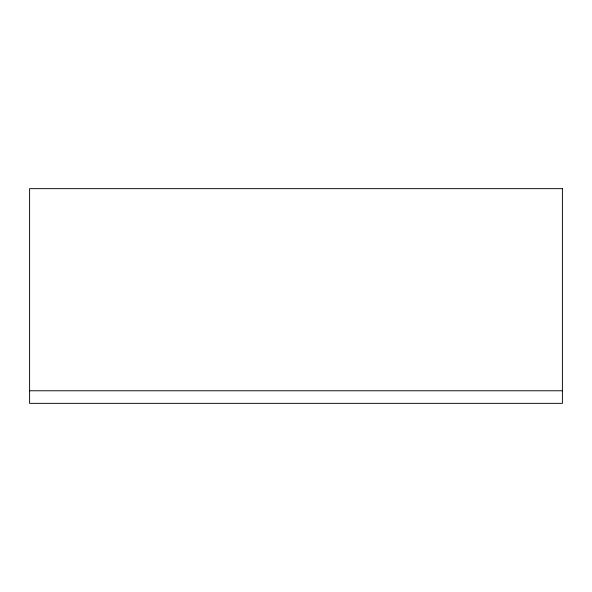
<?xml version="1.0" encoding="UTF-8"?>
<svg xmlns="http://www.w3.org/2000/svg" width="592" height="592" viewBox="0 0 592 592"><rect width="100%" height="100%" fill="white"/><g stroke="black" fill="none" stroke-linecap="round" stroke-linejoin="round"><path stroke-width="0.89" d="M29.6 390.772L562.4 390.772M562.4 188.648L29.6 188.648L29.6 403.352L562.4 403.352L562.4 188.648"/></g></svg>
